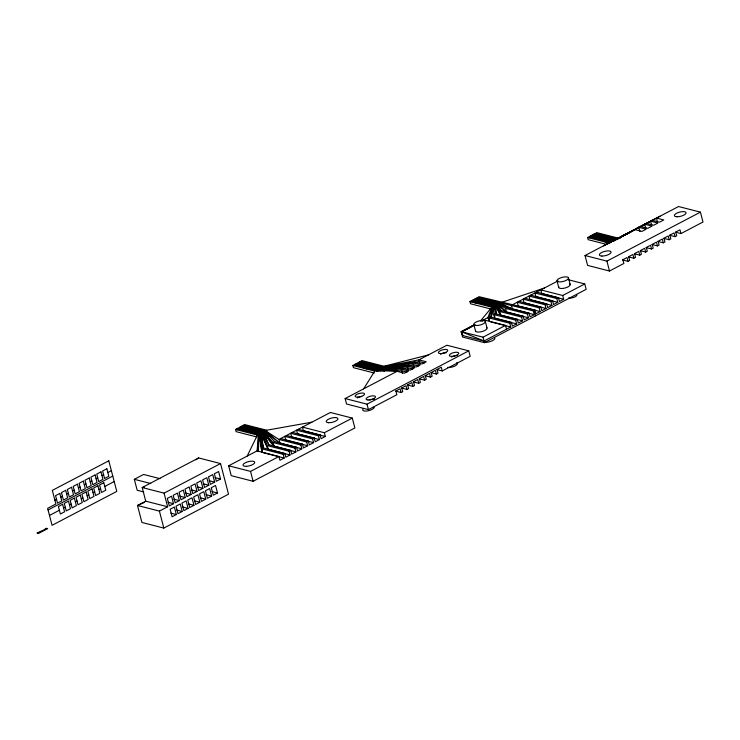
<?xml version="1.0" encoding="UTF-8"?>
<svg xmlns="http://www.w3.org/2000/svg" width="740" height="740" viewBox="0 0 740 740"><rect width="100%" height="100%" fill="white"/><g stroke="black" fill="none" stroke-linecap="round" stroke-linejoin="round"><path stroke-width="1.11" d="M258.121 451.298L258.528 434.491L236.633 428.876L235.524 429.459L236.097 431.651L256.891 436.979M258.26 451.252L259.278 435.342L259.453 434.001L260.563 433.418L268.157 449.356L290.043 454.971L289.062 451.215L267.177 445.6L261.488 432.937L239.603 427.322L239.427 428.664M239.603 427.322L240.713 426.74L241.462 427.591L241.638 426.259L242.748 425.676L243.497 426.527L243.673 425.186L265.568 430.8L278.934 439.44L330.401 412.476L352.286 418.091L354.867 427.97L253.117 481.277L231.232 475.663L228.651 465.784L257.058 450.901L258.528 434.491L257.418 435.074L247.179 456.081M263.292 448.172L260.563 433.418L238.678 427.803L237.568 428.386L237.383 429.727L236.633 428.876M241.638 426.259L263.532 431.864L273.06 442.52L294.946 448.135L295.926 451.89L274.031 446.276L262.608 432.354L261.488 432.937L261.312 434.278L263.431 448.329M301.809 448.81L279.914 443.195L278.934 439.44L300.829 445.055L301.809 448.81L297.572 451.03L296.592 447.275L274.707 441.66L264.643 431.291L263.532 431.864L263.357 433.205L267.223 442.381M242.748 425.676L264.643 431.291L268.786 436.582L265.392 432.142L265.568 430.8L266.678 430.218L311.873 422.179M382.247 368.474L358.049 362.767L356.93 363.349L356.754 364.69L356.005 363.839L354.895 364.422L376.789 370.037L384.587 371.082M358.789 363.627L358.974 362.286L360.084 361.703L381.97 367.318L386.493 367.207M428.349 354.95L384.014 366.254L362.119 360.639L361.009 361.222L360.833 362.554L360.084 361.703M473.119 299.94L473.868 300.792L474.044 299.45L495.939 305.065L499.648 311.457L521.543 317.072L522.514 320.827L500.629 315.212L495.014 305.546L473.119 299.94L472.009 300.514L471.833 301.855L471.084 301.004L469.965 301.587L470.538 303.779L491.341 309.117M478.123 297.314L477.938 298.655L477.198 297.804L476.079 298.387L497.974 304.001L505.531 308.377L527.416 313.991L529.063 313.122L530.043 316.887L534.28 314.667L533.299 310.902L478.123 297.314L479.233 296.731L534.946 310.042L535.927 313.797L540.163 311.586L539.183 307.822L517.288 302.207L518.268 305.971M496.198 314.121L495.763 306.406L495.939 305.065L497.049 304.482L506.512 312.132L528.397 317.747L527.416 313.991M529.063 313.122L507.178 307.507L499.084 303.418L497.974 304.001L497.798 305.333L499.787 309.339M544.344 288.036L500.009 302.928L499.833 304.269L512.385 309.052L534.28 314.667M589.466 237.762L589.651 236.421L590.76 235.838L612.646 241.453M651.663 225.238L650.599 221.158L657.897 223.027L653.66 225.247L646.362 223.378L614.69 240.389L592.796 234.774L591.686 235.357L591.51 236.698L590.76 235.838M617.512 239.048L594.831 233.71L593.721 234.293L593.545 235.625L592.796 234.774M491.082 317.303L492.97 306.619L471.084 301.004M491.046 318.339L493.895 306.129L495.014 305.546L496.013 314.195M481.648 320.882L489.529 316.757L492.97 306.619L493.922 309.635M488.659 317.821L489.64 321.576L487.882 317.617L491.86 307.202L492.97 306.619M363.645 388.842L374.745 371.101L375.865 370.518L397.056 371.341L404.355 373.21L408.591 370.99L401.293 369.121L376.789 370.037L376.614 371.378L375.865 370.518L353.97 364.903L352.86 365.486L353.433 367.678L374.227 373.016M480.371 321.068L491.86 307.202L469.965 301.587M195.804 459.845L198.644 457.949L220.538 463.564L228.512 494.181L163.817 528.082L141.923 522.468L137.501 505.485L145.734 501.174L167.629 506.78L164.077 493.145L142.182 487.53L145.734 501.174M568.338 279.729L584.757 283.947L586.163 289.34L484.423 342.648L462.528 337.033L461.122 331.631L461.769 331.844L474.682 324.684M624.384 234.895L603.544 245.81L610.611 242.526L588.716 236.911L587.606 237.494L588.18 239.686L606.791 244.459M487.882 317.617L509.777 323.232L510.757 326.988L483.997 341.011L462.889 335.599L461.769 331.844L474.701 324.749M481.657 320.929L483.646 319.837L505.513 325.406L506.521 329.207M613.608 240.898L634.606 229.539L641.904 231.407L646.131 229.197L638.833 227.319L616.596 239.316L652.245 220.298L659.543 222.167L663.78 219.947L656.482 218.078L617.65 238.835L595.755 233.22L596.875 232.638L618.76 238.252M612.554 241.49L614.57 240.407M616.587 239.353L646.362 223.378M591.686 235.357L613.58 240.972L640.479 226.459L647.778 228.327L652.014 226.107L644.716 224.238L645.779 228.327M619.769 237.716L660.006 216.228M54.908 500.259L56.555 499.398M60.782 497.178L62.428 496.318M66.665 494.098L68.311 493.238M72.548 491.018L74.194 490.158M78.431 487.938L80.077 487.068M84.314 484.857L85.96 483.988M90.197 481.768L91.843 480.908M96.071 478.688L97.717 477.827M101.954 475.607L103.6 474.747M107.837 472.527L111.37 470.677M48.072 509.971L112.767 476.07M49.497 515.429L59.376 510.258M63.612 508.038L65.259 507.178M69.495 504.957L71.142 504.097M75.378 501.877L77.025 501.008M81.261 498.788L82.908 497.928M87.135 495.707L88.782 494.847M93.018 492.627L94.665 491.767M98.901 489.547L100.548 488.687M104.784 486.467L114.191 481.537M474.044 299.45L475.154 298.868L497.049 304.482L501.295 310.596L523.189 316.202L524.16 319.967L528.397 317.747M143.754 491.952L137.187 490.259L134.329 479.307L143.597 474.451L160.006 478.66M243.673 425.186L244.792 424.603L266.678 430.218M198.644 457.949L142.182 487.53L144.337 487.124M657.546 222.157L656.482 218.078L678.534 206.525L700.429 212.14L703 222.019L680.948 233.572L679.968 229.816L675.731 232.036L676.712 235.792L675.065 236.652L674.085 232.897L669.848 235.117L670.829 238.872L669.182 239.742L668.202 235.977L663.974 238.197L664.946 241.952L663.299 242.822L662.328 239.057L658.091 241.277L659.072 245.042L657.425 245.902L656.445 242.146L652.208 244.357L653.189 248.122L651.542 248.982L650.562 245.227L646.325 247.447L647.306 251.202L645.659 252.062L644.679 248.307L640.442 250.527L641.423 254.282L639.776 255.143L638.796 251.387L634.559 253.607L635.54 257.363L633.893 258.223L632.913 254.468L628.686 256.688L629.657 260.443L628.01 261.312L627.039 257.548L622.895 259.721L623.876 263.477L609.492 271.016L587.597 265.401L585.026 255.513L634.606 229.539M640.479 226.459L638.833 227.319L639.897 231.407M650.599 221.158L652.245 220.298M613.58 240.972L614.69 240.389M356.93 363.349L378.825 368.964L408.822 365.181L416.111 367.049L420.348 364.829L413.05 362.961L380.86 367.9L358.974 362.286M388.907 367.762L380.86 367.9L414.696 362.101L421.994 363.969L426.231 361.749L418.933 359.881L382.904 366.837L361.009 361.222M390.785 366.282L382.904 366.837L384.014 366.254M474.775 324.481L461.122 331.631L462.889 335.599M522.514 320.827L518.287 323.047L517.306 319.292L495.412 313.677L493.765 314.537L494.746 318.293L516.64 323.907L515.66 320.152L493.765 314.537L493.895 306.129L472.009 300.514M501.295 310.596L499.648 311.457L500.629 315.212L495.939 305.065M507.178 307.507L505.531 308.377L506.512 312.132L497.974 304.001M557.997 280.886L511.414 305.287L512.385 309.052L500.009 302.928M484.423 342.648L483.997 341.011L461.769 331.844L474.562 325.147M482.434 321.021L484.404 319.985M164.077 493.145L220.538 463.564M585.026 255.513L606.92 261.127L700.429 212.14M419.839 363.358L418.933 359.881L446.868 345.238L468.762 350.853L470.187 356.319L442.252 370.953L441.271 367.197L437.035 369.417L438.015 373.173L436.369 374.033L435.388 370.278L431.152 372.498L432.132 376.253L430.486 377.113L429.505 373.358L425.269 375.578L426.249 379.333L424.603 380.203L423.622 376.438L419.395 378.658L420.366 382.414L418.72 383.283L417.749 379.518L413.512 381.738L414.493 385.503L412.846 386.363L411.865 382.608L407.629 384.819L408.61 388.583L406.963 389.444L405.983 385.688L401.746 387.908L402.726 391.664L401.08 392.524L400.1 388.768L395.863 390.988L396.844 394.744L368.437 409.627L346.551 404.012L345.127 398.555L397.056 371.341M390.165 369.519L378.825 368.964L407.176 366.041L414.465 367.91L410.238 370.13L402.939 368.261L401.293 369.121L402.43 373.487M408.822 365.181L407.176 366.041L408.304 370.407M414.696 362.101L413.05 362.961L414.187 367.327M290.043 454.971L285.807 457.19L284.835 453.435L262.94 447.82L261.294 448.681L262.275 452.436L261.109 444.851M274.707 441.66L273.06 442.52L274.031 446.276L263.532 431.864M461.769 331.844L483.072 337.163L505.513 325.406M509.777 323.232L511.423 322.372L512.404 326.127L516.64 323.907M515.66 320.152L517.306 319.292M521.543 317.072L523.189 316.202M533.299 310.902L534.946 310.042M539.183 307.822L540.829 306.961L541.81 310.717L546.046 308.497L545.066 304.741L523.171 299.127L524.151 302.882L546.046 308.497M545.066 304.741L546.712 303.881L547.692 307.637L551.929 305.417L550.949 301.661L529.054 296.046L530.034 299.802L551.929 305.417M550.949 301.661L552.595 300.801L553.576 304.556L557.803 302.336L556.832 298.581L534.937 292.966L535.917 296.721L557.803 302.336M556.832 298.581L558.478 297.721L559.449 301.476L563.686 299.256L562.705 295.5L540.82 289.886L541.8 293.641L563.686 299.256M562.705 295.5L584.757 283.947M144.559 502.34L137.501 505.485L159.396 511.099L167.629 506.78M173.512 503.7L169.275 505.92L167.314 498.409L171.551 496.188L173.512 503.7L168.036 502.303M179.385 500.619L175.158 502.839L173.197 495.319L177.434 493.108L179.385 500.619L173.919 499.213M185.268 497.539L181.041 499.759L179.08 492.239L183.317 490.019L185.268 497.539L179.802 496.133M191.151 494.459L186.915 496.679L184.963 489.159L189.19 486.938L191.151 494.459L185.675 493.053M197.034 491.379L192.798 493.599L190.837 486.078L195.073 483.858L197.034 491.379L191.558 489.973M202.917 488.298L198.681 490.509L196.72 482.998L200.956 480.778L202.917 488.298L197.441 486.892M208.8 485.209L204.564 487.429L202.603 479.918L206.839 477.698L208.8 485.209L203.324 483.812M214.674 482.129L210.447 484.349L208.486 476.838L212.722 474.618L214.674 482.129L209.207 480.732M220.557 479.048L216.321 481.268L214.369 473.748L218.605 471.537L220.557 479.048L215.09 477.642M345.127 398.555L367.012 404.17L468.762 350.853M228.651 465.784L250.546 471.399L278.952 456.515L279.933 460.271L284.16 458.051L283.189 454.295L261.294 448.681L259.453 434.001L237.568 428.386M283.189 454.295L284.835 453.435M289.062 451.215L290.709 450.355L291.69 454.11L295.926 451.89M294.946 448.135L296.592 447.275M300.829 445.055L302.475 444.185L303.456 447.95L307.692 445.73L306.712 441.974L284.817 436.36L285.797 440.115L307.692 445.73M306.712 441.974L308.358 441.105L309.339 444.87L313.575 442.65L312.595 438.885L290.7 433.27L291.68 437.035L313.575 442.65M312.595 438.885L314.241 438.025L315.221 441.78L319.449 439.569L318.478 435.805L296.583 430.19L297.563 433.954L319.449 439.569M318.478 435.805L320.124 434.944L321.095 438.7L325.332 436.48L324.351 432.724L302.466 427.11L303.446 430.865L325.332 436.48M324.351 432.724L352.286 418.091M176.333 514.559L172.106 516.779L170.144 509.259L174.381 507.048L176.333 514.559L170.866 513.153M182.216 511.479L177.979 513.699L176.028 506.179L180.264 503.959L182.216 511.479L176.749 510.073M188.099 508.399L183.862 510.618L181.911 503.098L186.138 500.878L188.099 508.399L182.623 506.993M193.982 505.318L189.745 507.538L187.784 500.018L192.021 497.798L193.982 505.318L188.506 503.912M199.865 502.238L195.628 504.449L193.667 496.938L197.904 494.718L199.865 502.238L194.389 500.832M205.748 499.149L201.511 501.368L199.55 493.858L203.787 491.638L205.748 499.149L200.272 497.752M211.621 496.068L207.394 498.288L205.433 490.768L209.67 488.557L211.621 496.068L206.155 494.662M217.505 492.988L213.268 495.208L211.316 487.688L215.553 485.468L217.505 492.988L212.038 491.582M617.65 238.835L620.841 237.679M382.904 366.837L419.377 361.582L424.594 362.914M381.97 367.318L391.127 366.346M380.86 367.9L413.493 364.663L418.711 365.995M382.192 368.27L379.935 368.381L380.684 369.242M384.449 368.15L388.963 367.919M402.939 368.261L377.9 369.454L356.005 363.839M378.825 368.964L407.62 367.743L412.828 369.084M386.761 369.63L377.9 369.454L376.789 370.037L401.737 370.823L406.945 372.164M380.416 371.055L375.865 370.518L378.094 371.036M675.472 232.175L680.948 233.572M669.589 235.255L675.065 236.652M663.715 238.336L669.182 239.742M657.832 241.416L663.299 242.822M651.949 244.496L657.425 245.902M646.066 247.576L651.542 248.982M593.721 234.293L615.615 239.908M604.488 238.437L607.771 239.279M592.601 236.976L595.885 237.818M589.651 236.421L611.536 242.036M640.183 250.657L645.659 252.062M603.701 241.416L606.985 242.257M587.606 237.494L609.501 243.108M634.3 253.746L639.776 255.143M628.427 256.826L633.893 258.223M622.543 259.907L628.01 261.312M536.583 292.106L558.478 297.721M530.7 295.186L552.595 300.801M524.817 298.266L546.712 303.881M518.934 301.346L540.829 306.961M519.369 306.249L540.163 311.586M477.198 297.804L499.084 303.418L501.563 305.555M494.357 302.864L499.833 304.269L499.084 303.418M482.471 301.402L485.755 302.244M493.571 305.842L495.763 306.406M472.925 302.142L476.209 302.984M489.529 316.757L511.423 322.372M490.75 321.863L510.757 326.988M436.776 369.547L442.252 370.953M430.893 372.627L436.369 374.033M425.01 375.716L430.486 377.113M419.136 378.797L424.603 380.203M363.479 368.002L366.763 368.844M352.86 365.486L374.745 371.101M413.253 381.877L418.72 383.283M407.37 384.957L412.846 386.363M401.487 388.038L406.963 389.444M395.604 391.118L401.08 392.524M298.229 429.329L320.124 434.944M292.346 432.41L314.241 438.025M286.463 435.49L308.358 441.105M263.2 431.577L265.392 432.142L279.914 443.195L265.568 430.8M240.713 426.74L262.608 432.354L268.824 444.74L290.709 450.355M260.073 432.364L263.357 433.205L268.824 444.74L267.177 445.6L268.157 449.356L261.488 432.937M280.58 438.57L302.475 444.185M255.994 434.5L259.278 435.342L262.275 452.436M235.524 429.459L257.418 435.074M257.058 450.901L278.952 456.515M263.366 452.723L284.16 458.051M134.329 479.307L150.747 483.516M594.831 233.71L595.58 234.562M475.154 298.868L475.903 299.719M264.643 431.291L265.392 432.142M258.528 434.491L259.278 435.342M497.049 304.482L499.657 309.413M262.608 432.354L265.752 439.412M606.92 261.127L609.492 271.016M568.524 278.018A5.948 2.127 -14.6 0 1 560.023 281.931A5.948 2.127 -14.6 0 1 559.69 278.212A5.948 2.127 -14.6 0 1 568.524 278.018L570.235 284.595M556.97 280.756L558.682 287.333M534.123 310.476L535.529 315.869M485.292 321.373L487.003 327.95M473.859 324.582L475.579 331.159M367.012 404.17L368.437 409.627M250.546 471.399L253.117 481.277M159.396 511.099L163.817 528.082M483.072 337.163L483.997 341.011M260.563 433.418L262.94 447.82M259.453 434.001L260.785 442.677M494.44 315.046L494.644 317.21L494.514 314.981M495.014 305.546L495.412 313.677M569.365 283.697A5.948 2.127 -14.6 0 1 565.397 287.916A5.948 2.127 -14.6 0 1 558.83 286.732M486.596 327.487A5.948 2.127 -14.6 0 1 482.138 331.529A5.948 2.127 -14.6 0 1 475.552 330.595M374.2 406.982A5.948 2.127 -14.6 0 1 367.678 410.894A5.948 2.127 -14.6 0 1 363.146 408.887M456.691 362.72A5.948 2.127 -14.6 0 1 455.211 365.884A5.948 2.127 -14.6 0 1 447.608 367.41M369.769 399.979A4.856 1.739 -14.6 0 1 374.459 399.128M357.263 397.944A4.856 1.739 -14.6 0 1 361.777 396.409M440.578 354.284A4.856 1.739 -14.6 0 1 446.266 352.703M451.52 357.096A4.856 1.739 -14.6 0 1 457.209 355.514M494.616 337.819A5.948 2.127 -14.6 0 1 492.063 340.881A5.948 2.127 -14.6 0 1 485.07 342.157M576.849 294.816A4.736 1.693 -14.6 0 1 574.055 297.286A4.736 1.693 -14.6 0 1 568.644 297.961M108.789 460.798L52.327 490.38L55.879 504.023L47.647 508.334L52.068 525.317L116.772 491.416L108.789 460.798M59.81 493.423L55.574 495.643L57.526 503.154L61.762 500.934L59.81 493.423M65.684 490.343L61.457 492.562L63.409 500.074L67.645 497.854L65.684 490.343M71.567 487.262L67.331 489.473L69.292 496.993L73.528 494.773L71.567 487.262M77.45 484.173L73.214 486.393L75.175 493.913L79.411 491.693L77.45 484.173M83.333 481.093L79.097 483.312L81.058 490.833L85.294 488.613L83.333 481.093M89.216 478.012L84.98 480.232L86.941 487.752L91.168 485.533L89.216 478.012M95.099 474.932L90.863 477.152L92.815 484.663L97.051 482.452L95.099 474.932M100.973 471.852L96.746 474.072L98.698 481.583L102.934 479.363L100.973 471.852M106.856 468.772L102.62 470.992L104.581 478.502L108.817 476.283L106.856 468.772M62.632 504.282L58.395 506.493L60.356 514.013L64.593 511.793L62.632 504.282M68.515 501.193L64.278 503.413L66.239 510.933L70.476 508.713L68.515 501.193M74.398 498.113L70.161 500.332L72.122 507.853L76.359 505.633L74.398 498.113M80.281 495.032L76.044 497.252L78.005 504.773L82.233 502.553L80.281 495.032M86.164 491.952L81.927 494.172L83.879 501.692L88.116 499.472L86.164 491.952M92.038 488.872L87.81 491.092L89.762 498.603L93.999 496.392L92.038 488.872M97.921 485.791L93.684 488.012L95.645 495.523L99.882 493.303L97.921 485.791M103.803 482.711L99.567 484.922L101.528 492.442L105.765 490.222L103.803 482.711M38.11 532.523L37 533.105L38.462 533.475L47.721 528.628L46.259 528.249L45.149 528.832L45.418 529.266L39.035 532.032L39.303 532.467L38.11 532.523M246.383 466.329A6.068 2.174 -14.6 0 0 254.736 462.213A6.068 2.174 -14.6 0 0 245.467 462.676A6.068 2.174 -14.6 0 0 246.383 466.329M328.338 422.707A6.068 2.174 -14.6 0 0 337.893 419.192A6.068 2.174 -14.6 0 0 330.012 418.507A6.068 2.174 -14.6 0 0 328.338 422.707M368.011 399.979A4.856 1.739 -14.6 0 0 375.495 397.047A4.856 1.739 -14.6 0 0 368.909 396.696A4.856 1.739 -14.6 0 0 368.011 399.979M357.651 397.177A4.856 1.739 -14.6 0 0 364.57 393.976A4.856 1.739 -14.6 0 0 357.355 394.143A4.856 1.739 -14.6 0 0 357.651 397.177M451.696 356.384A4.856 1.739 -14.6 0 0 458.745 353.23A4.856 1.739 -14.6 0 0 451.641 353.304A4.856 1.739 -14.6 0 0 451.696 356.384M440.744 353.581A4.856 1.739 -14.6 0 0 447.793 350.427A4.856 1.739 -14.6 0 0 440.698 350.492A4.856 1.739 -14.6 0 0 440.744 353.581M601.944 256.068A6.068 2.174 -14.6 0 0 611.111 252.294A6.068 2.174 -14.6 0 0 602.638 252.044A6.068 2.174 -14.6 0 0 601.944 256.068M677.072 216.783A6.068 2.174 -14.6 0 0 686.11 212.944A6.068 2.174 -14.6 0 0 677.47 212.824A6.068 2.174 -14.6 0 0 677.072 216.783M476.135 325.517A5.948 2.127 -14.6 0 0 485.32 321.937A5.948 2.127 -14.6 0 0 477.282 321.484A5.948 2.127 -14.6 0 0 476.135 325.517"/></g></svg>
